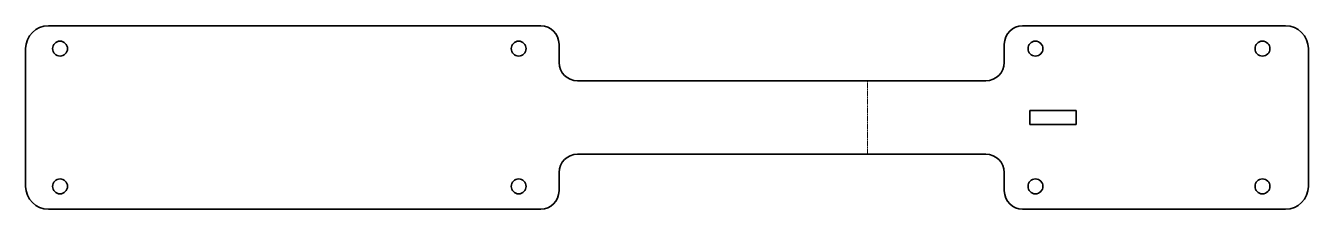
# Model space of a CAD drawing. Header units: inches. Extents: x 0 to 559, y 0 to 80.
import ezdxf

# ---------------------------------------------------------------- set-up
doc = ezdxf.new("R2010")
doc.units = ezdxf.units.IN
doc.header["$MEASUREMENT"] = 0
doc.linetypes.add('Chain', pattern=[13.68, 9.12, -1.14, 2.28, -1.14])
doc.layers.add('SIMUMAK Bend Centerline (ISO)', color=7, linetype='Chain', lineweight=9)
doc.layers.add('SIMUMAK Visible (ISO)', color=7, linetype='Continuous', lineweight=35)

# ---------------------------------------------------------------- blocks, each defined once
blk = doc.blocks.new('GLD-03-SFTC02_Sheet_2_GLD-03-SFTC02 (desplegada)')
at = {"layer": 'SIMUMAK Bend Centerline (ISO)', "ltscale": 0.263158}
blk.add_line((87.5, -16), (87.5, 16), dxfattribs=at)
at = {"layer": 'SIMUMAK Visible (ISO)'}
for p, q in [((-55.09, 40), (-269.69, 40)), ((269.69, 40), (155.09, 40)), ((-279.69, 30), (-279.69, -30)), ((-47.09, 24), (-47.09, 32)), ((147.09, 32), (147.09, 24)), ((279.69, 30), (279.69, -30)), ((139.09, 16), (-39.09, 16)), ((158.29, 3.1), (178.49, 3.1)), ((158.29, -3.1), (158.29, 3.1)), ((178.49, 3.1), (178.49, -3.1)), ((178.49, -3.1), (158.29, -3.1)), ((-39.09, -16), (139.09, -16)), ((-47.09, -32), (-47.09, -24)), ((147.09, -24), (147.09, -32)), ((-55.09, -40), (-269.69, -40)), ((269.69, -40), (155.09, -40))]:
    blk.add_line(p, q, dxfattribs=at)
for centre in [(-264.69, 30), (-64.69, 30), (160.69, 30), (259.69, 30), (-264.69, -30), (-64.69, -30), (160.69, -30), (259.69, -30)]:
    blk.add_circle(centre, 3.25, dxfattribs=at)
at = {"layer": 'SIMUMAK Visible (ISO)', "extrusion": (0, 0, -1)}
for centre, radius, start, end in [((269.69, 30), 10, 0, 90), ((55.09, 32), 8, 90, 180), ((-155.09, 32), 8, 360, 90), ((-269.69, 30), 10, 90, 180), ((269.69, -30), 10, 270, 360), ((55.09, -32), 8, 180, 270), ((-155.09, -32), 8, 270, 360), ((-269.69, -30), 10, 180, 270)]:
    blk.add_arc(centre, radius, start, end, dxfattribs=at)
at = {"layer": 'SIMUMAK Visible (ISO)'}
for centre, start, end in [((-39.09, 24), 180, 270), ((139.09, 24), 270, 360), ((-39.09, -24), 90, 180), ((139.09, -24), 0, 90)]:
    blk.add_arc(centre, 8, start, end, dxfattribs=at)

msp = doc.modelspace()

# ---------------------------------------------------------------- block references
msp.add_blockref('GLD-03-SFTC02_Sheet_2_GLD-03-SFTC02 (desplegada)', (279.69, 40))

doc.saveas('drawing.dxf')
